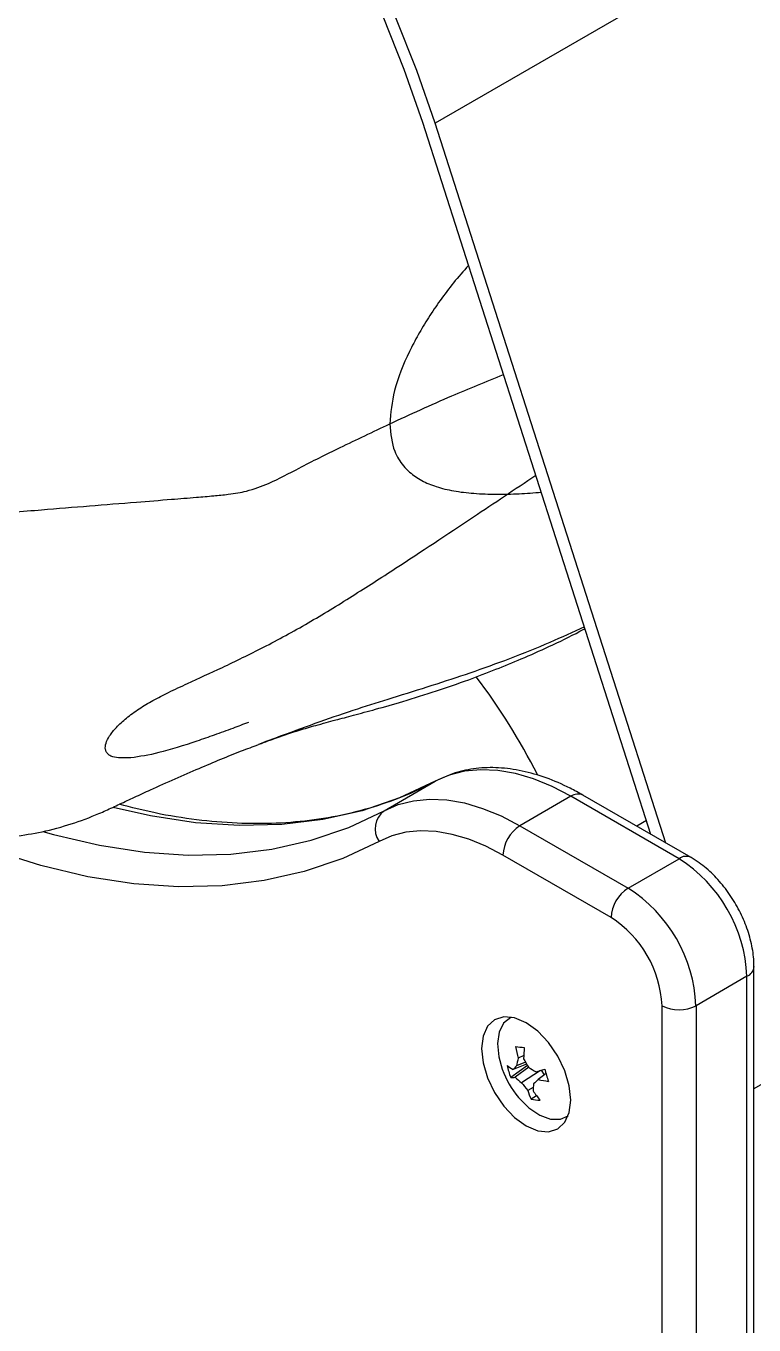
# Model space of a CAD drawing. Header units: millimetres. Extents: x 147 to 1155, y 137 to 770.
# Drawn here: x 635.7 to 696.3, y 192.1 to 300.3 of the extents above; entities that cross this region are included whole.
import ezdxf

# ---------------------------------------------------------------- set-up
doc = ezdxf.new("R2010")
doc.units = ezdxf.units.MM
doc.layers.add('CHEIA', color=7, linetype='Continuous')

msp = doc.modelspace()

# ---------------------------------------------------------------- linework, layer by layer
at = {"layer": 'CHEIA', "color": 3}
for p, q in [((703.005, 311.405), (669.771, 292.219)), ((687.745, 232.961), (668.741, 292.274)), ((688.988, 232.244), (669.771, 292.219)), ((665.537, 234.935), (669.78, 237.385)), ((681.078, 236.134), (676.835, 233.685)), ((690.081, 230.937), (681.078, 236.134)), ((691.081, 231.036), (682.078, 236.233)), ((687.375, 234.116), (686.56, 233.645)), ((676.835, 233.685), (685.838, 228.487)), ((684.424, 226.038), (675.421, 231.235)), ((685.838, 228.487), (690.081, 230.937)), ((728.194, 230.158), (696.323, 211.76)), ((696.323, 144.204), (696.323, 221.955)), ((695.738, 221.139), (691.495, 218.689)), ((695.738, 143.388), (695.738, 221.139)), ((688.667, 140.938), (688.667, 218.689)), ((691.495, 218.689), (691.495, 140.938)), ((676.096, 217.732), (675.942, 217.643)), ((677.153, 214.539), (676.686, 214.309)), ((677.476, 213.695), (676.067, 212.696)), ((677.395, 213.827), (676.259, 213.364)), ((677.573, 213.557), (676.45, 212.724)), ((677.301, 213.986), (676.556, 213.667)), ((678.56, 213.294), (676.971, 212.273)), ((678.882, 212.93), (678.62, 213.313)), ((679.009, 213.028), (678.367, 212.535)), ((677.949, 211.886), (677.481, 211.636)), ((678.225, 211.184), (677.775, 210.893)), ((680.691, 209.415), (680.846, 209.504))]:
    msp.add_line(p, q, dxfattribs=at)
at = {"layer": 'CHEIA', "color": 3, "flags": 128}
for points in [[(668.741, 292.274), (667.207, 296.696), (665.444, 301.106)], [(669.771, 292.219), (668.253, 296.607), (666.515, 300.983)], [(681.078, 236.134), (679.519, 236.947), (677.975, 237.58), (676.459, 238.027), (674.985, 238.283), (673.568, 238.347), (672.22, 238.217), (670.953, 237.896), (669.78, 237.385)], [(669.78, 237.385), (666.821, 235.998), (663.697, 234.932), (660.421, 234.19), (657.005, 233.776), (653.464, 233.692), (649.813, 233.937), (646.065, 234.511), (642.971, 235.215)], [(637.101, 233.216), (637.995, 232.962), (641.823, 232.062), (645.57, 231.488), (649.221, 231.242), (652.762, 231.327), (656.178, 231.741), (659.455, 232.483), (662.579, 233.549), (665.537, 234.935)], [(665.537, 234.935), (666.711, 235.446), (667.977, 235.768), (669.325, 235.898), (670.743, 235.834), (672.216, 235.578), (673.732, 235.131), (675.276, 234.498), (676.835, 233.685)], [(675.421, 231.235), (673.998, 231.978), (672.588, 232.556), (671.203, 232.964), (669.858, 233.198), (668.564, 233.256), (667.333, 233.138), (666.177, 232.844), (665.105, 232.377)], [(665.105, 232.377), (662.08, 230.959), (658.885, 229.869), (655.534, 229.11), (652.041, 228.687), (648.42, 228.6), (644.685, 228.851), (640.853, 229.438), (636.939, 230.359), (632.959, 231.61), (630.302, 232.614)], [(681.065, 210.83), (680.939, 212.012), (680.568, 213.26), (679.978, 214.488), (679.209, 215.614), (678.314, 216.559), (677.353, 217.259), (676.392, 217.668), (675.497, 217.757), (674.728, 217.519), (674.138, 216.972), (673.767, 216.152), (673.641, 215.116), (673.767, 213.933), (674.138, 212.685), (674.728, 211.457), (675.497, 210.332), (676.392, 209.386), (677.353, 208.686), (678.314, 208.277), (679.209, 208.189), (679.978, 208.426), (680.568, 208.973), (680.939, 209.793), (681.065, 210.83)], [(676.114, 217.729), (676.065, 217.707), (675.476, 217.239), (675.098, 216.496), (674.958, 215.532), (675.068, 214.42), (675.362, 213.39)], [(676.719, 211.04), (676.722, 211.036), (677.578, 210.171), (678.49, 209.555), (679.388, 209.234), (680.207, 209.232), (680.852, 209.522)]]:
    msp.add_lwpolyline(points, dxfattribs=at)
at = {"layer": 'CHEIA', "color": 3}
for centre, radius, start, end in [((629.841, 213.358), 54.329, 26.90174, 37.05251), ((681.664, 235.316), 1.006, 65.69335, 125.61736), ((666.644, 233.433), 1.866, 126.38024, 214.45993), ((678.491, 231.095), 3.074, 122.60548, 177.39458), ((690.66, 230.181), 0.952, 63.79932, 127.49372), ((683.456, 220.58), 12.294, 2.60545, 57.39452), ((687.494, 225.898), 3.074, 122.60548, 177.39458), ((679.213, 218.131), 12.294, 2.60545, 57.39452), ((679.455, 218.27), 9.221, 2.60548, 57.3945), ((695.367, 222.023), 0.959, 292.74006, 355.9567), ((690.081, 221.419), 3.074, 242.60955, 297.39045), ((677.702, 224.038), 8.844, 261.99748, 266.75911), ((685.554, 216.785), 9.208, 189.40765, 195.60388), ((683.836, 212.529), 7.369, 166.02211, 171.11344), ((688.69, 214.045), 11.547, 174.21673, 178.91473), ((682.868, 216.157), 8, 200.23415, 219.76047), ((678.483, 217.024), 4.282, 230.58207, 238.71944), ((683.844, 215.564), 8.289, 192.88642, 200.24319), ((681.179, 208.841), 6.683, 133.76876, 137.40911), ((686.218, 219.163), 10.311, 208.3685, 212.85558), ((683.173, 221.738), 9.914, 235.48919, 239.73645), ((659.878, 272.693), 62.267, 287.0903, 287.79801), ((688.38, 215.668), 9.736, 193.43338, 199.69578), ((676.074, 215.229), 2.533, 269.83158, 278.51973), ((681.141, 217.623), 6.783, 226.2398, 232.06425), ((684.389, 217.687), 9.183, 216.11921, 221.21571), ((684.669, 211.531), 6.729, 174.50747, 179.49149), ((710.934, 176.343), 48.688, 131.9821, 132.61241), ((680.422, 221.735), 9.427, 257.40818, 262.63466), ((682.972, 213.383), 5.762, 197.65368, 205.59917), ((685.833, 216.811), 9.463, 213.4829, 219.26862), ((678.725, 216.788), 5.971, 260.85063, 267.90619)]:
    msp.add_arc(centre, radius, start, end, dxfattribs=at)
for points, knots in [([(672.557, 280.364), (672.131, 279.888), (671.301, 278.962), (670.205, 277.487), (669.222, 276.044), (668.365, 274.615), (667.325, 272.618), (666.254, 270.02), (666.081, 268.079), (665.999, 267.164)], [0, 0, 0, 0, 0.12612006, 0.24545865, 0.35846508, 0.46551655, 0.56731237, 0.79602521, 1, 1, 1, 1]), ([(665.999, 267.164), (667.707, 267.957), (670.785, 269.387), (674.027, 270.691), (675.47, 271.272)], [0, 0, 0, 0, 0.5547067, 1, 1, 1, 1]), ([(611.67, 257.867), (614.315, 258.094), (619.228, 258.518), (626.066, 259.099), (631.869, 259.585), (636.73, 259.988), (640.972, 260.334), (644.574, 260.624), (647.544, 260.86), (649.688, 261.031), (651.267, 261.164), (652.425, 261.273), (653.335, 261.407), (654.505, 261.657), (656.287, 262.312), (658.706, 263.647), (662.07, 265.301), (664.616, 266.508), (665.999, 267.164)], [0, 0, 0, 0, 0.1375942, 0.2556222, 0.3556846, 0.4393817, 0.5083139, 0.5761537, 0.6265479, 0.6626212, 0.6874989, 0.7086668, 0.7229621, 0.7357887, 0.772698, 0.8304639, 0.9078619, 1, 1, 1, 1]), ([(665.999, 267.164), (666.079, 266.348), (666.188, 265.244), (666.725, 264.219), (667.14, 263.637), (667.764, 263.01), (668.657, 262.404), (669.887, 261.896), (671.34, 261.55), (673.01, 261.355), (674.836, 261.292), (676.72, 261.327), (677.994, 261.426), (678.61, 261.473)], [0, 0, 0, 0, 0.1315144, 0.178235, 0.2273324, 0.2793519, 0.3675322, 0.4620171, 0.5636185, 0.6733052, 0.7880591, 0.8974634, 1, 1, 1, 1]), ([(644.437, 239.333), (643.866, 239.326), (643.093, 239.317), (642.619, 239.569), (642.413, 239.775), (642.291, 240.094), (642.337, 240.558), (642.652, 241.185), (643.226, 241.9), (644.048, 242.668), (645.082, 243.425), (646.27, 244.131), (647.626, 244.823), (649.522, 245.705), (652.134, 246.896), (655.507, 248.534), (659.139, 250.506), (662.807, 252.756), (667.347, 255.686), (672.382, 259.027), (676.414, 261.722), (678.157, 262.887)], [0, 0, 0, 0, 0.0448643, 0.0608042, 0.0775662, 0.0953437, 0.1253216, 0.1573649, 0.1918179, 0.2295906, 0.2684082, 0.3053293, 0.3427704, 0.3850535, 0.4564434, 0.5356809, 0.6177114, 0.6962846, 0.7713146, 0.9011381, 1, 1, 1, 1]), ([(682.201, 250.264), (681.254, 249.818), (679.23, 248.866), (676.038, 247.597), (672.755, 246.416), (669.49, 245.348), (666.359, 244.379), (663.235, 243.392), (660.157, 242.345), (657.401, 241.33), (655.693, 240.696), (655.058, 240.46)], [0, 0, 0, 0, 0.1168435, 0.2494631, 0.3743913, 0.4908436, 0.6106988, 0.7126328, 0.8227705, 0.934082, 1, 1, 1, 1]), ([(655.136, 240.477), (655.614, 240.659), (656.727, 241.081), (658.292, 241.596), (659.675, 242.001), (660.63, 242.262), (661.646, 242.534), (663.016, 242.898), (664.91, 243.41), (667.238, 244.076), (669.846, 244.894), (672.423, 245.786), (674.788, 246.685), (677.037, 247.61), (679.373, 248.662), (681.131, 249.497), (682.113, 250.032), (682.251, 250.107)], [0, 0, 0, 0, 0.0707472, 0.1645307, 0.2313531, 0.2738821, 0.3096621, 0.3666113, 0.4303316, 0.5057503, 0.5954091, 0.6816189, 0.7541213, 0.821887, 0.8980362, 0.9855761, 1, 1, 1, 1]), ([(654.243, 242.289), (653.804, 242.125), (652.852, 241.768), (651.412, 241.243), (649.325, 240.514), (646.755, 239.692), (645.18, 239.448), (644.437, 239.333)], [0, 0, 0, 0, 0.12328576, 0.26762318, 0.40502854, 0.71973832, 1, 1, 1, 1]), ([(599.057, 241.075), (600.306, 240.696), (602.643, 239.986), (605.896, 238.99), (608.668, 238.135), (611.136, 237.368), (613.318, 236.685), (615.243, 236.079), (616.793, 235.588), (618.05, 235.191), (619.08, 234.866), (620.117, 234.543), (621.184, 234.218), (622.238, 233.918), (623.033, 233.709), (624.001, 233.471), (625.421, 233.165), (627.196, 232.873), (629.025, 232.682), (630.717, 232.601), (632.383, 232.607), (634.276, 232.724), (636.512, 233.044), (638.728, 233.557), (640.786, 234.268), (642.37, 234.954), (643.565, 235.51), (644.82, 236.097), (647.047, 237.128), (650.108, 238.467), (653.093, 239.717), (654.599, 240.274), (655.063, 240.446)], [0, 0, 0, 0, 0.0747518, 0.1399263, 0.1945095, 0.240043, 0.2862842, 0.3227776, 0.3514471, 0.3739032, 0.3914895, 0.4053262, 0.4253188, 0.439822, 0.4478364, 0.4587072, 0.4822972, 0.513749, 0.5461174, 0.575498, 0.6018816, 0.6365765, 0.6763775, 0.7184907, 0.7535859, 0.7697884, 0.7866747, 0.8058282, 0.8282477, 0.900421, 0.9693014, 1, 1, 1, 1]), ([(682.078, 236.233), (681.726, 236.428), (680.709, 236.993), (679.014, 237.716), (677.018, 238.294), (675.063, 238.56), (673.192, 238.503), (671.414, 238.151), (670.348, 237.653), (669.815, 237.404)], [0, 0, 0, 0, 0.0825563, 0.2384149, 0.3943117, 0.5490991, 0.7015399, 0.8506394, 1, 1, 1, 1]), ([(669.815, 237.404), (669.366, 237.172), (668.035, 236.484), (665.709, 235.546), (662.791, 234.692), (659.741, 234.125), (656.575, 233.843), (653.303, 233.845), (649.934, 234.138), (646.663, 234.658), (644.483, 235.217), (643.483, 235.473)], [0, 0, 0, 0, 0.06144062, 0.18227575, 0.30293794, 0.42321616, 0.54301372, 0.66231694, 0.78117267, 0.89966008, 1, 1, 1, 1]), ([(696.323, 221.955), (696.315, 222.22), (696.293, 222.962), (696.054, 224.225), (695.558, 225.706), (694.851, 227.138), (693.967, 228.47), (692.93, 229.651), (691.948, 230.498), (691.309, 230.894), (691.081, 231.036)], [0, 0, 0, 0, 0.0781914, 0.2187498, 0.3588104, 0.4983753, 0.6380114, 0.7785401, 0.9209223, 1, 1, 1, 1])]:
    msp.add_open_spline(points, degree=3, knots=knots, dxfattribs=at)

doc.saveas('drawing.dxf')
